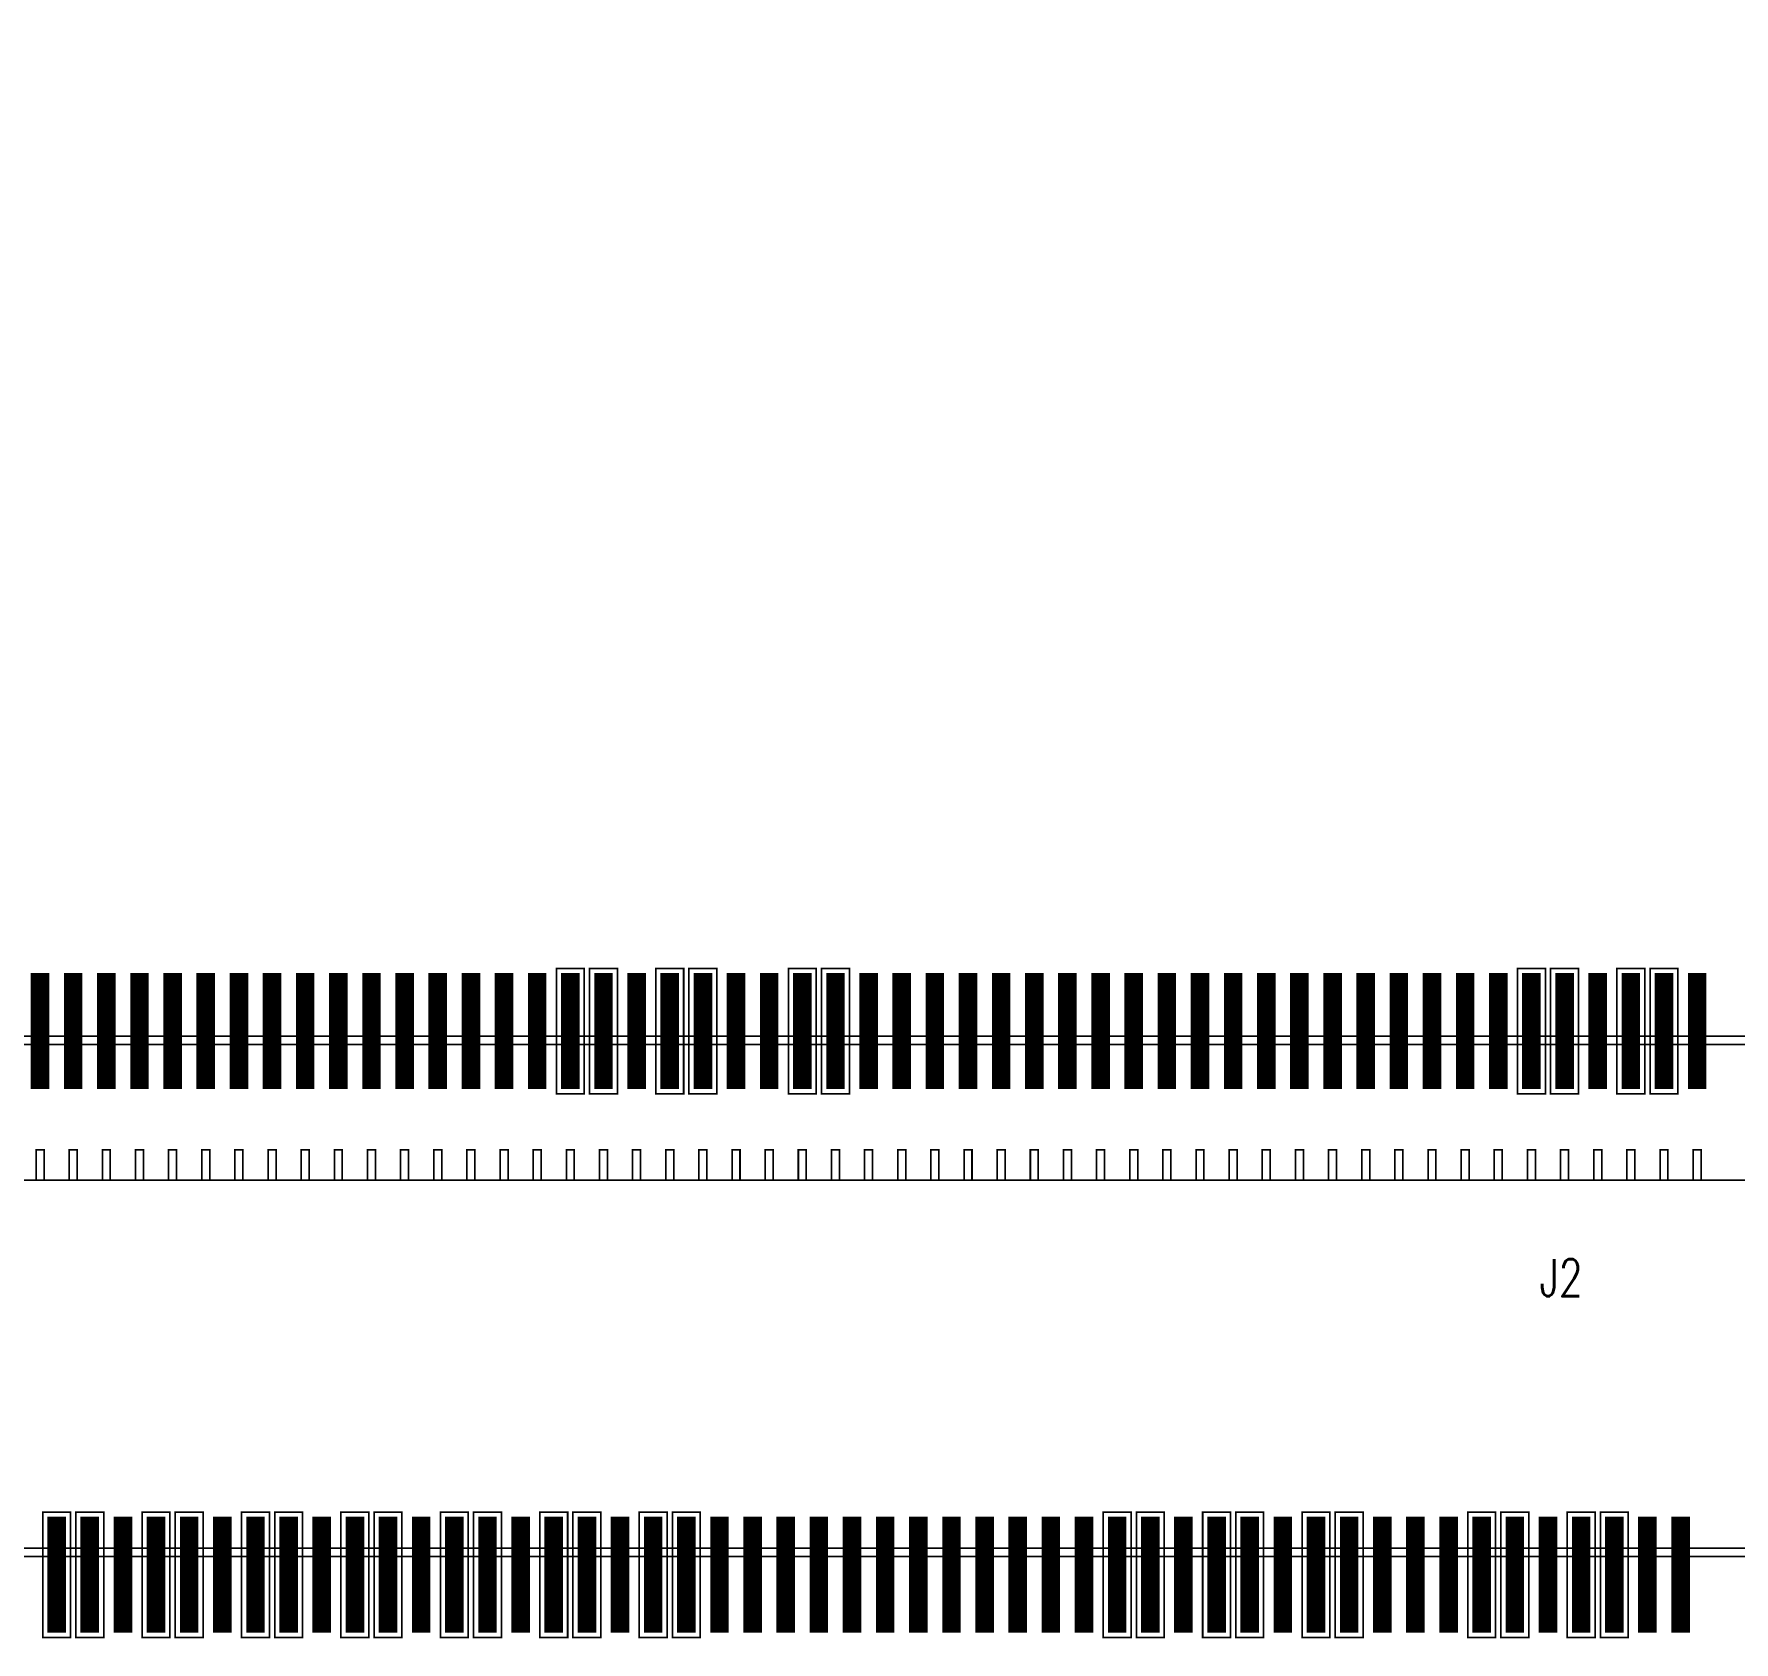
# Model space of a CAD drawing. Extents: x 0 to 100, y -2 to 79.
# Drawn here: x 25.24 to 50.89, y 28.39 to 52.64 of the extents above; entities that cross this region are included whole.
import ezdxf

# ---------------------------------------------------------------- set-up
doc = ezdxf.new("R2010")
doc.units = 0
doc.header["$MEASUREMENT"] = 0
doc.layers.get('0').update_dxf_attribs({"linetype": 'CONTINUOUS'})
for name, color, linetype in [('DRIL_PLTE_THRU_01', 34, 'CONTINUOUS'), ('DRIL_PLTE_THRU_02', 1, 'CONTINUOUS'), ('DRIL_PLTE_THRU_03', 3, 'CONTINUOUS'), ('DRIL_PLTE_THRU_04', 146, 'CONTINUOUS'), ('DRIL_PLTE_THRU_05', 5, 'CONTINUOUS'), ('DRIL_PLTE_THRU_06', 176, 'CONTINUOUS'), ('PADS_BOT', 5, 'CONTINUOUS'), ('PADS_INNER', 43, 'CONTINUOUS'), ('PADS_TOP', 43, 'CONTINUOUS'), ('PART_NAME_26', 2, 'CONTINUOUS'), ('PART_TOP_2DLINE_02', 16, 'CONTINUOUS'), ('PART_TOP_2DLINE_15', 96, 'CONTINUOUS')]:
    doc.layers.add(name, color=color, linetype=linetype)
doc.styles.add('W0$0624986667', font='simplex', dxfattribs={"width": 0.75})

# ---------------------------------------------------------------- blocks, each defined once
blk = doc.blocks.new('SMOOTH_0$0254')
at = {"const_width": 0.0127}
blk.add_lwpolyline([(-0.00635, 0, 1), (0.00635, 0, 1)], format="xyb", close=True, dxfattribs=at)
blk = doc.blocks.new('PART_BODY_TOP_432')
at = {"layer": 'PART_TOP_2DLINE_02', "const_width": 0.0254}
for points in [[(-0.915, 5.145), (-0.915, 3.255), (-1.335, 3.255), (-1.335, 5.145)], [(-0.415, 5.145), (-0.415, 3.255), (-0.835, 3.255), (-0.835, 5.145)], [(0.585, 5.145), (0.585, 3.255), (0.165, 3.255), (0.165, 5.145)], [(1.085, 5.145), (1.085, 3.255), (0.665, 3.255), (0.665, 5.145)], [(3.085, 5.145), (3.085, 3.255), (2.665, 3.255), (2.665, 5.145)], [(3.585, 5.145), (3.585, 3.255), (3.165, 3.255), (3.165, 5.145)], [(4.585, 5.145), (4.585, 3.255), (4.165, 3.255), (4.165, 5.145)], [(5.085, 5.145), (5.085, 3.255), (4.665, 3.255), (4.665, 5.145)], [(6.085, 5.145), (6.085, 3.255), (5.665, 3.255), (5.665, 5.145)], [(6.585, 5.145), (6.585, 3.255), (6.165, 3.255), (6.165, 5.145)], [(13.085, 5.145), (13.085, 3.255), (12.665, 3.255), (12.665, 5.145)], [(13.585, 5.145), (13.585, 3.255), (13.165, 3.255), (13.165, 5.145)], [(14.585, 5.145), (14.585, 3.255), (14.165, 3.255), (14.165, 5.145)], [(15.085, 5.145), (15.085, 3.255), (14.665, 3.255), (14.665, 5.145)], [(16.085, 5.145), (16.085, 3.255), (15.665, 3.255), (15.665, 5.145)], [(16.585, 5.145), (16.585, 3.255), (16.165, 3.255), (16.165, 5.145)], [(17.585, 5.145), (17.585, 3.255), (17.165, 3.255), (17.165, 5.145)], [(18.085, 5.145), (18.085, 3.255), (17.665, 3.255), (17.665, 5.145)], [(19.085, 5.145), (19.085, 3.255), (18.665, 3.255), (18.665, 5.145)], [(19.585, 5.145), (19.585, 3.255), (19.165, 3.255), (19.165, 5.145)], [(20.585, 5.145), (20.585, 3.255), (20.165, 3.255), (20.165, 5.145)], [(21.085, 5.145), (21.085, 3.255), (20.665, 3.255), (20.665, 5.145)], [(22.085, 5.145), (22.085, 3.255), (21.665, 3.255), (21.665, 5.145)], [(22.585, 5.145), (22.585, 3.255), (22.165, 3.255), (22.165, 5.145)], [(-1.665, -3.055), (-1.665, -4.945), (-2.085, -4.945), (-2.085, -3.055)], [(-1.165, -3.055), (-1.165, -4.945), (-1.585, -4.945), (-1.585, -3.055)], [(-0.165, -3.055), (-0.165, -4.945), (-0.585, -4.945), (-0.585, -3.055)], [(0.335, -3.055), (0.335, -4.945), (-0.085, -4.945), (-0.085, -3.055)], [(10.835, -3.055), (10.835, -4.945), (10.415, -4.945), (10.415, -3.055)], [(11.335, -3.055), (11.335, -4.945), (10.915, -4.945), (10.915, -3.055)], [(12.835, -3.055), (12.835, -4.945), (12.415, -4.945), (12.415, -3.055)], [(13.335, -3.055), (13.335, -4.945), (12.915, -4.945), (12.915, -3.055)], [(14.335, -3.055), (14.335, -4.945), (13.915, -4.945), (13.915, -3.055)], [(14.835, -3.055), (14.835, -4.945), (14.415, -4.945), (14.415, -3.055)]]:
    blk.add_lwpolyline(points, close=True, dxfattribs=at)
at = {"layer": 'PART_TOP_2DLINE_15', "const_width": 0.0254}
for points in [[(33.625, 3.925), (-33.375, 3.925)], [(-33.648, -3.925), (33.648, -3.925)], [(-34.95, 0.731), (-34.95, -10.939), (-33.95, -17.999), (-33.5, -17.999), (-33.5, -18.83), (-34, -19.03), (-36, -19.03), (-36, -3.6), (-36.5, -3.6), (-36.5, 5.1), (-33.5, 5.1), (-33.5, 3.8), (33.75, 3.8), (33.75, 5.1), (36.5, 5.1), (36.5, -3.6), (36, -3.6), (36, -19.03), (34.1, -19.03)], [(-2.065, 3.8), (-2.065, 4.48), (-2.185, 4.48), (-2.185, 3.8)], [(-1.565, 3.8), (-1.565, 4.48), (-1.685, 4.48), (-1.685, 3.8)], [(-1.065, 3.8), (-1.065, 4.48), (-1.185, 4.48), (-1.185, 3.8)], [(-0.565, 3.8), (-0.565, 4.48), (-0.685, 4.48), (-0.685, 3.8)], [(-0.065, 3.8), (-0.065, 4.48), (-0.185, 4.48), (-0.185, 3.8)], [(0.435, 3.8), (0.435, 4.48), (0.315, 4.48), (0.315, 3.8)], [(0.935, 3.8), (0.935, 4.48), (0.815, 4.48), (0.815, 3.8)], [(1.435, 3.8), (1.435, 4.48), (1.315, 4.48), (1.315, 3.8)], [(1.935, 3.8), (1.935, 4.48), (1.815, 4.48), (1.815, 3.8)], [(2.435, 3.8), (2.435, 4.48), (2.315, 4.48), (2.315, 3.8)], [(2.935, 3.8), (2.935, 4.48), (2.815, 4.48), (2.815, 3.8)], [(3.435, 3.8), (3.435, 4.48), (3.315, 4.48), (3.315, 3.8)], [(3.935, 3.8), (3.935, 4.48), (3.815, 4.48), (3.815, 3.8)], [(4.435, 3.8), (4.435, 4.48), (4.315, 4.48), (4.315, 3.8)], [(4.935, 3.8), (4.935, 4.48), (4.815, 4.48), (4.815, 3.8)], [(5.435, 3.8), (5.435, 4.48), (5.315, 4.48), (5.315, 3.8)], [(5.935, 3.8), (5.935, 4.48), (5.815, 4.48), (5.815, 3.8)], [(6.435, 3.8), (6.435, 4.48), (6.315, 4.48), (6.315, 3.8)], [(6.935, 3.8), (6.935, 4.48), (6.815, 4.48), (6.815, 3.8)], [(7.435, 3.8), (7.435, 4.48), (7.315, 4.48), (7.315, 3.8)], [(7.935, 3.8), (7.935, 4.48), (7.815, 4.48), (7.815, 3.8)], [(8.435, 3.8), (8.435, 4.48), (8.315, 4.48), (8.315, 3.8)], [(8.935, 3.8), (8.935, 4.48), (8.815, 4.48), (8.815, 3.8)], [(9.435, 3.8), (9.435, 4.48), (9.315, 4.48), (9.315, 3.8)], [(9.935, 3.8), (9.935, 4.48), (9.815, 4.48), (9.815, 3.8)], [(10.435, 3.8), (10.435, 4.48), (10.315, 4.48), (10.315, 3.8)], [(10.935, 3.8), (10.935, 4.48), (10.815, 4.48), (10.815, 3.8)], [(11.435, 3.8), (11.435, 4.48), (11.315, 4.48), (11.315, 3.8)], [(11.935, 3.8), (11.935, 4.48), (11.815, 4.48), (11.815, 3.8)], [(12.435, 3.8), (12.435, 4.48), (12.315, 4.48), (12.315, 3.8)], [(12.935, 3.8), (12.935, 4.48), (12.815, 4.48), (12.815, 3.8)], [(13.435, 3.8), (13.435, 4.48), (13.315, 4.48), (13.315, 3.8)], [(13.935, 3.8), (13.935, 4.48), (13.815, 4.48), (13.815, 3.8)], [(14.435, 3.8), (14.435, 4.48), (14.315, 4.48), (14.315, 3.8)], [(14.935, 3.8), (14.935, 4.48), (14.815, 4.48), (14.815, 3.8)], [(15.435, 3.8), (15.435, 4.48), (15.315, 4.48), (15.315, 3.8)], [(15.935, 3.8), (15.935, 4.48), (15.815, 4.48), (15.815, 3.8)], [(16.435, 3.8), (16.435, 4.48), (16.315, 4.48), (16.315, 3.8)], [(16.935, 3.8), (16.935, 4.48), (16.815, 4.48), (16.815, 3.8)], [(17.435, 3.8), (17.435, 4.48), (17.315, 4.48), (17.315, 3.8)], [(17.935, 3.8), (17.935, 4.48), (17.815, 4.48), (17.815, 3.8)], [(18.435, 3.8), (18.435, 4.48), (18.315, 4.48), (18.315, 3.8)], [(18.935, 3.8), (18.935, 4.48), (18.815, 4.48), (18.815, 3.8)], [(19.435, 3.8), (19.435, 4.48), (19.315, 4.48), (19.315, 3.8)], [(19.935, 3.8), (19.935, 4.48), (19.815, 4.48), (19.815, 3.8)], [(20.435, 3.8), (20.435, 4.48), (20.315, 4.48), (20.315, 3.8)], [(20.935, 3.8), (20.935, 4.48), (20.815, 4.48), (20.815, 3.8)], [(21.435, 3.8), (21.435, 4.48), (21.315, 4.48), (21.315, 3.8)], [(21.935, 3.8), (21.935, 4.48), (21.815, 4.48), (21.815, 3.8)], [(22.435, 3.8), (22.435, 4.48), (22.315, 4.48), (22.315, 3.8)], [(-2.315, -1.75), (-2.315, -2.21), (-2.435, -2.21), (-2.435, -1.75)], [(-1.815, -1.75), (-1.815, -2.21), (-1.935, -2.21), (-1.935, -1.75)], [(-1.315, -1.75), (-1.315, -2.21), (-1.435, -2.21), (-1.435, -1.75)], [(-0.815, -1.75), (-0.815, -2.21), (-0.935, -2.21), (-0.935, -1.75)], [(-0.315, -1.75), (-0.315, -2.21), (-0.435, -2.21), (-0.435, -1.75)], [(0.185, -1.75), (0.185, -2.21), (0.065, -2.21), (0.065, -1.75)], [(0.685, -1.75), (0.685, -2.21), (0.565, -2.21), (0.565, -1.75)], [(1.185, -1.75), (1.185, -2.21), (1.065, -2.21), (1.065, -1.75)], [(1.685, -1.75), (1.685, -2.21), (1.565, -2.21), (1.565, -1.75)], [(2.185, -1.75), (2.185, -2.21), (2.065, -2.21), (2.065, -1.75)], [(2.685, -1.75), (2.685, -2.21), (2.565, -2.21), (2.565, -1.75)], [(3.185, -1.75), (3.185, -2.21), (3.065, -2.21), (3.065, -1.75)], [(3.685, -1.75), (3.685, -2.21), (3.565, -2.21), (3.565, -1.75)], [(4.185, -1.75), (4.185, -2.21), (4.065, -2.21), (4.065, -1.75)], [(4.685, -1.75), (4.685, -2.21), (4.565, -2.21), (4.565, -1.75)], [(5.185, -1.75), (5.185, -2.21), (5.065, -2.21), (5.065, -1.75)], [(5.685, -1.75), (5.685, -2.21), (5.565, -2.21), (5.565, -1.75)], [(6.185, -1.75), (6.185, -2.21), (6.065, -2.21), (6.065, -1.75)], [(6.685, -1.75), (6.685, -2.21), (6.565, -2.21), (6.565, -1.75)], [(7.185, -1.75), (7.185, -2.21), (7.065, -2.21), (7.065, -1.75)], [(7.685, -1.75), (7.685, -2.21), (7.565, -2.21), (7.565, -1.75)], [(8.185, -1.75), (8.185, -2.21), (8.065, -2.21), (8.065, -1.75)], [(8.685, -1.75), (8.685, -2.21), (8.565, -2.21), (8.565, -1.75)], [(9.185, -1.75), (9.185, -2.21), (9.065, -2.21), (9.065, -1.75)], [(9.685, -1.75), (9.685, -2.21), (9.565, -2.21), (9.565, -1.75)], [(10.185, -1.75), (10.185, -2.21), (10.065, -2.21), (10.065, -1.75)], [(10.685, -1.75), (10.685, -2.21), (10.565, -2.21), (10.565, -1.75)], [(11.185, -1.75), (11.185, -2.21), (11.065, -2.21), (11.065, -1.75)], [(11.685, -1.75), (11.685, -2.21), (11.565, -2.21), (11.565, -1.75)], [(12.185, -1.75), (12.185, -2.21), (12.065, -2.21), (12.065, -1.75)], [(12.685, -1.75), (12.685, -2.21), (12.565, -2.21), (12.565, -1.75)], [(13.185, -1.75), (13.185, -2.21), (13.065, -2.21), (13.065, -1.75)], [(13.685, -1.75), (13.685, -2.21), (13.565, -2.21), (13.565, -1.75)], [(14.185, -1.75), (14.185, -2.21), (14.065, -2.21), (14.065, -1.75)], [(14.685, -1.75), (14.685, -2.21), (14.565, -2.21), (14.565, -1.75)], [(15.185, -1.75), (15.185, -2.21), (15.065, -2.21), (15.065, -1.75)], [(15.685, -1.75), (15.685, -2.21), (15.565, -2.21), (15.565, -1.75)], [(16.185, -1.75), (16.185, -2.21), (16.065, -2.21), (16.065, -1.75)], [(16.685, -1.75), (16.685, -2.21), (16.565, -2.21), (16.565, -1.75)], [(17.185, -1.75), (17.185, -2.21), (17.065, -2.21), (17.065, -1.75)], [(17.685, -1.75), (17.685, -2.21), (17.565, -2.21), (17.565, -1.75)], [(18.185, -1.75), (18.185, -2.21), (18.065, -2.21), (18.065, -1.75)], [(18.685, -1.75), (18.685, -2.21), (18.565, -2.21), (18.565, -1.75)], [(19.185, -1.75), (19.185, -2.21), (19.065, -2.21), (19.065, -1.75)], [(19.685, -1.75), (19.685, -2.21), (19.565, -2.21), (19.565, -1.75)], [(20.185, -1.75), (20.185, -2.21), (20.065, -2.21), (20.065, -1.75)], [(20.685, -1.75), (20.685, -2.21), (20.565, -2.21), (20.565, -1.75)], [(21.185, -1.75), (21.185, -2.21), (21.065, -2.21), (21.065, -1.75)], [(21.685, -1.75), (21.685, -2.21), (21.565, -2.21), (21.565, -1.75)], [(22.185, -1.75), (22.185, -2.21), (22.065, -2.21), (22.065, -1.75)], [(22.685, -1.75), (22.685, -2.21), (22.565, -2.21), (22.565, -1.75)], [(34.95, -5.85), (34.177, -5.85), (33.75, -3.8), (-33.75, -3.8), (-34.177, -5.85), (-34.95, -5.85)], [(-2.315, -3.8), (-2.315, -4.29), (-2.435, -4.29), (-2.435, -3.8)], [(-1.815, -3.8), (-1.815, -4.29), (-1.935, -4.29), (-1.935, -3.8)], [(-1.315, -3.8), (-1.315, -4.29), (-1.435, -4.29), (-1.435, -3.8)], [(-0.815, -3.8), (-0.815, -4.29), (-0.935, -4.29), (-0.935, -3.8)], [(-0.315, -3.8), (-0.315, -4.29), (-0.435, -4.29), (-0.435, -3.8)], [(0.185, -3.8), (0.185, -4.29), (0.065, -4.29), (0.065, -3.8)], [(0.685, -3.8), (0.685, -4.29), (0.565, -4.29), (0.565, -3.8)], [(1.185, -3.8), (1.185, -4.29), (1.065, -4.29), (1.065, -3.8)], [(1.685, -3.8), (1.685, -4.29), (1.565, -4.29), (1.565, -3.8)], [(2.185, -3.8), (2.185, -4.29), (2.065, -4.29), (2.065, -3.8)], [(2.685, -3.8), (2.685, -4.29), (2.565, -4.29), (2.565, -3.8)], [(3.185, -3.8), (3.185, -4.29), (3.065, -4.29), (3.065, -3.8)], [(3.685, -3.8), (3.685, -4.29), (3.565, -4.29), (3.565, -3.8)], [(4.185, -3.8), (4.185, -4.29), (4.065, -4.29), (4.065, -3.8)], [(4.685, -3.8), (4.685, -4.29), (4.565, -4.29), (4.565, -3.8)], [(5.185, -3.8), (5.185, -4.29), (5.065, -4.29), (5.065, -3.8)], [(5.685, -3.8), (5.685, -4.29), (5.565, -4.29), (5.565, -3.8)], [(6.185, -3.8), (6.185, -4.29), (6.065, -4.29), (6.065, -3.8)], [(6.685, -3.8), (6.685, -4.29), (6.565, -4.29), (6.565, -3.8)], [(7.185, -3.8), (7.185, -4.29), (7.065, -4.29), (7.065, -3.8)], [(7.685, -3.8), (7.685, -4.29), (7.565, -4.29), (7.565, -3.8)], [(8.185, -3.8), (8.185, -4.29), (8.065, -4.29), (8.065, -3.8)], [(8.685, -3.8), (8.685, -4.29), (8.565, -4.29), (8.565, -3.8)], [(9.185, -3.8), (9.185, -4.29), (9.065, -4.29), (9.065, -3.8)], [(9.685, -3.8), (9.685, -4.29), (9.565, -4.29), (9.565, -3.8)], [(10.185, -3.8), (10.185, -4.29), (10.065, -4.29), (10.065, -3.8)], [(10.685, -3.8), (10.685, -4.29), (10.565, -4.29), (10.565, -3.8)], [(11.185, -3.8), (11.185, -4.29), (11.065, -4.29), (11.065, -3.8)], [(11.685, -3.8), (11.685, -4.29), (11.565, -4.29), (11.565, -3.8)], [(12.185, -3.8), (12.185, -4.29), (12.065, -4.29), (12.065, -3.8)], [(12.685, -3.8), (12.685, -4.29), (12.565, -4.29), (12.565, -3.8)], [(13.185, -3.8), (13.185, -4.29), (13.065, -4.29), (13.065, -3.8)], [(13.685, -3.8), (13.685, -4.29), (13.565, -4.29), (13.565, -3.8)], [(14.185, -3.8), (14.185, -4.29), (14.065, -4.29), (14.065, -3.8)], [(14.685, -3.8), (14.685, -4.29), (14.565, -4.29), (14.565, -3.8)], [(15.185, -3.8), (15.185, -4.29), (15.065, -4.29), (15.065, -3.8)], [(15.685, -3.8), (15.685, -4.29), (15.565, -4.29), (15.565, -3.8)], [(16.185, -3.8), (16.185, -4.29), (16.065, -4.29), (16.065, -3.8)], [(16.685, -3.8), (16.685, -4.29), (16.565, -4.29), (16.565, -3.8)], [(17.185, -3.8), (17.185, -4.29), (17.065, -4.29), (17.065, -3.8)], [(17.685, -3.8), (17.685, -4.29), (17.565, -4.29), (17.565, -3.8)], [(18.185, -3.8), (18.185, -4.29), (18.065, -4.29), (18.065, -3.8)], [(18.685, -3.8), (18.685, -4.29), (18.565, -4.29), (18.565, -3.8)], [(19.185, -3.8), (19.185, -4.29), (19.065, -4.29), (19.065, -3.8)], [(19.685, -3.8), (19.685, -4.29), (19.565, -4.29), (19.565, -3.8)], [(20.185, -3.8), (20.185, -4.29), (20.065, -4.29), (20.065, -3.8)], [(20.685, -3.8), (20.685, -4.29), (20.565, -4.29), (20.565, -3.8)], [(21.185, -3.8), (21.185, -4.29), (21.065, -4.29), (21.065, -3.8)], [(21.685, -3.8), (21.685, -4.29), (21.565, -4.29), (21.565, -3.8)], [(22.185, -3.8), (22.185, -4.29), (22.065, -4.29), (22.065, -3.8)], [(22.685, -3.8), (22.685, -4.29), (22.565, -4.29), (22.565, -3.8)]]:
    blk.add_lwpolyline(points, dxfattribs=at)
blk.add_lwpolyline([(34.95, -1.846, -0.061163), (35.01, -1.361), (35.14, -0.839, 0.061163), (35.2, -0.354), (35.2, 0.15, 0.414214), (34.4, 0.95), (33.75, 0.95), (33.75, -1.75), (-33.5, -1.75), (-33.5, 0.95), (-34.4, 0.95, 0.414214), (-35.2, 0.15), (-35.2, -0.354, 0.061163), (-35.14, -0.839), (-35.01, -1.361, -0.061163), (-34.95, -1.846)], format="xyb", dxfattribs=at)
at = {"layer": 'PART_TOP_2DLINE_02'}
for p in [(-1.335, 5.145), (-0.915, 5.145), (-0.835, 5.145), (-0.415, 5.145), (0.165, 5.145), (0.585, 5.145), (0.665, 5.145), (1.085, 5.145), (2.665, 5.145), (3.085, 5.145), (3.165, 5.145), (3.585, 5.145), (4.165, 5.145), (4.585, 5.145), (4.665, 5.145), (5.085, 5.145), (5.665, 5.145), (6.085, 5.145), (6.165, 5.145), (6.585, 5.145), (12.665, 5.145), (13.085, 5.145), (13.165, 5.145), (13.585, 5.145), (14.165, 5.145), (14.585, 5.145), (14.665, 5.145), (15.085, 5.145), (15.665, 5.145), (16.085, 5.145), (16.165, 5.145), (16.585, 5.145), (17.165, 5.145), (17.585, 5.145), (17.665, 5.145), (18.085, 5.145), (18.665, 5.145), (19.085, 5.145), (19.165, 5.145), (19.585, 5.145), (20.165, 5.145), (20.585, 5.145), (20.665, 5.145), (21.085, 5.145), (21.665, 5.145), (22.085, 5.145), (22.165, 5.145), (22.585, 5.145), (-1.335, 3.255), (-0.915, 3.255), (-0.835, 3.255), (-0.415, 3.255), (0.165, 3.255), (0.585, 3.255), (0.665, 3.255), (1.085, 3.255), (2.665, 3.255), (3.085, 3.255), (3.165, 3.255), (3.585, 3.255), (4.165, 3.255), (4.585, 3.255), (4.665, 3.255), (5.085, 3.255), (5.665, 3.255), (6.085, 3.255), (6.165, 3.255), (6.585, 3.255), (12.665, 3.255), (13.085, 3.255), (13.165, 3.255), (13.585, 3.255), (14.165, 3.255), (14.585, 3.255), (14.665, 3.255), (15.085, 3.255), (15.665, 3.255), (16.085, 3.255), (16.165, 3.255), (16.585, 3.255), (17.165, 3.255), (17.585, 3.255), (17.665, 3.255), (18.085, 3.255), (18.665, 3.255), (19.085, 3.255), (19.165, 3.255), (19.585, 3.255), (20.165, 3.255), (20.585, 3.255), (20.665, 3.255), (21.085, 3.255), (21.665, 3.255), (22.085, 3.255), (22.165, 3.255), (22.585, 3.255), (-2.085, -3.055), (-1.665, -3.055), (-1.585, -3.055), (-1.165, -3.055), (-0.585, -3.055), (-0.165, -3.055), (-0.085, -3.055), (0.335, -3.055), (10.415, -3.055), (10.835, -3.055), (10.915, -3.055), (11.335, -3.055), (12.415, -3.055), (12.835, -3.055), (12.915, -3.055), (13.335, -3.055), (13.915, -3.055), (14.335, -3.055), (14.415, -3.055), (14.835, -3.055), (-2.085, -4.945), (-1.665, -4.945), (-1.585, -4.945), (-1.165, -4.945), (-0.585, -4.945), (-0.165, -4.945), (-0.085, -4.945), (0.335, -4.945), (10.415, -4.945), (10.835, -4.945), (10.915, -4.945), (11.335, -4.945), (12.415, -4.945), (12.835, -4.945), (12.915, -4.945), (13.335, -4.945), (13.915, -4.945), (14.335, -4.945), (14.415, -4.945), (14.835, -4.945)]:
    blk.add_blockref('SMOOTH_0$0254', p, dxfattribs=at)
at = {"layer": 'PART_TOP_2DLINE_15'}
for p in [(-2.185, 4.48), (-2.065, 4.48), (-1.685, 4.48), (-1.565, 4.48), (-1.185, 4.48), (-1.065, 4.48), (-0.685, 4.48), (-0.565, 4.48), (-0.185, 4.48), (-0.065, 4.48), (0.315, 4.48), (0.435, 4.48), (0.815, 4.48), (0.935, 4.48), (1.315, 4.48), (1.435, 4.48), (1.815, 4.48), (1.935, 4.48), (2.315, 4.48), (2.435, 4.48), (2.815, 4.48), (2.935, 4.48), (3.315, 4.48), (3.435, 4.48), (3.815, 4.48), (3.935, 4.48), (4.315, 4.48), (4.435, 4.48), (4.815, 4.48), (4.935, 4.48), (5.315, 4.48), (5.435, 4.48), (5.815, 4.48), (5.935, 4.48), (6.315, 4.48), (6.435, 4.48), (6.815, 4.48), (6.935, 4.48), (7.315, 4.48), (7.435, 4.48), (7.815, 4.48), (7.935, 4.48), (8.315, 4.48), (8.435, 4.48), (8.815, 4.48), (8.935, 4.48), (9.315, 4.48), (9.435, 4.48), (9.815, 4.48), (9.935, 4.48), (10.315, 4.48), (10.435, 4.48), (10.815, 4.48), (10.935, 4.48), (11.315, 4.48), (11.435, 4.48), (11.815, 4.48), (11.935, 4.48), (12.315, 4.48), (12.435, 4.48), (12.815, 4.48), (12.935, 4.48), (13.315, 4.48), (13.435, 4.48), (13.815, 4.48), (13.935, 4.48), (14.315, 4.48), (14.435, 4.48), (14.815, 4.48), (14.935, 4.48), (15.315, 4.48), (15.435, 4.48), (15.815, 4.48), (15.935, 4.48), (16.315, 4.48), (16.435, 4.48), (16.815, 4.48), (16.935, 4.48), (17.315, 4.48), (17.435, 4.48), (17.815, 4.48), (17.935, 4.48), (18.315, 4.48), (18.435, 4.48), (18.815, 4.48), (18.935, 4.48), (19.315, 4.48), (19.435, 4.48), (19.815, 4.48), (19.935, 4.48), (20.315, 4.48), (20.435, 4.48), (20.815, 4.48), (20.935, 4.48), (21.315, 4.48), (21.435, 4.48), (21.815, 4.48), (21.935, 4.48), (22.315, 4.48), (22.435, 4.48), (-2.185, 3.8), (-2.065, 3.8), (-1.685, 3.8), (-1.565, 3.8), (-1.185, 3.8), (-1.065, 3.8), (-0.685, 3.8), (-0.565, 3.8), (-0.185, 3.8), (-0.065, 3.8), (0.315, 3.8), (0.435, 3.8), (0.815, 3.8), (0.935, 3.8), (1.315, 3.8), (1.435, 3.8), (1.815, 3.8), (1.935, 3.8), (2.315, 3.8), (2.435, 3.8), (2.815, 3.8), (2.935, 3.8), (3.315, 3.8), (3.435, 3.8), (3.815, 3.8), (3.935, 3.8), (4.315, 3.8), (4.435, 3.8), (4.815, 3.8), (4.935, 3.8), (5.315, 3.8), (5.435, 3.8), (5.815, 3.8), (5.935, 3.8), (6.315, 3.8), (6.435, 3.8), (6.815, 3.8), (6.935, 3.8), (7.315, 3.8), (7.435, 3.8), (7.815, 3.8), (7.935, 3.8), (8.315, 3.8), (8.435, 3.8), (8.815, 3.8), (8.935, 3.8), (9.315, 3.8), (9.435, 3.8), (9.815, 3.8), (9.935, 3.8), (10.315, 3.8), (10.435, 3.8), (10.815, 3.8), (10.935, 3.8), (11.315, 3.8), (11.435, 3.8), (11.815, 3.8), (11.935, 3.8), (12.315, 3.8), (12.435, 3.8), (12.815, 3.8), (12.935, 3.8), (13.315, 3.8), (13.435, 3.8), (13.815, 3.8), (13.935, 3.8), (14.315, 3.8), (14.435, 3.8), (14.815, 3.8), (14.935, 3.8), (15.315, 3.8), (15.435, 3.8), (15.815, 3.8), (15.935, 3.8), (16.315, 3.8), (16.435, 3.8), (16.815, 3.8), (16.935, 3.8), (17.315, 3.8), (17.435, 3.8), (17.815, 3.8), (17.935, 3.8), (18.315, 3.8), (18.435, 3.8), (18.815, 3.8), (18.935, 3.8), (19.315, 3.8), (19.435, 3.8), (19.815, 3.8), (19.935, 3.8), (20.315, 3.8), (20.435, 3.8), (20.815, 3.8), (20.935, 3.8), (21.315, 3.8), (21.435, 3.8), (21.815, 3.8), (21.935, 3.8), (22.315, 3.8), (22.435, 3.8), (-2.435, -1.75), (-2.315, -1.75), (-1.935, -1.75), (-1.815, -1.75), (-1.435, -1.75), (-1.315, -1.75), (-0.935, -1.75), (-0.815, -1.75), (-0.435, -1.75), (-0.315, -1.75), (0.065, -1.75), (0.185, -1.75), (0.565, -1.75), (0.685, -1.75), (1.065, -1.75), (1.185, -1.75), (1.565, -1.75), (1.685, -1.75), (2.065, -1.75), (2.185, -1.75), (2.565, -1.75), (2.685, -1.75), (3.065, -1.75), (3.185, -1.75), (3.565, -1.75), (3.685, -1.75), (4.065, -1.75), (4.185, -1.75), (4.565, -1.75), (4.685, -1.75), (5.065, -1.75), (5.185, -1.75), (5.565, -1.75), (5.685, -1.75), (6.065, -1.75), (6.185, -1.75), (6.565, -1.75), (6.685, -1.75), (7.065, -1.75), (7.185, -1.75), (7.565, -1.75), (7.685, -1.75), (8.065, -1.75), (8.185, -1.75), (8.565, -1.75), (8.685, -1.75), (9.065, -1.75), (9.185, -1.75), (9.565, -1.75), (9.685, -1.75), (10.065, -1.75), (10.185, -1.75), (10.565, -1.75), (10.685, -1.75), (11.065, -1.75), (11.185, -1.75), (11.565, -1.75), (11.685, -1.75), (12.065, -1.75), (12.185, -1.75), (12.565, -1.75), (12.685, -1.75), (13.065, -1.75), (13.185, -1.75), (13.565, -1.75), (13.685, -1.75), (14.065, -1.75), (14.185, -1.75), (14.565, -1.75), (14.685, -1.75), (15.065, -1.75), (15.185, -1.75), (15.565, -1.75), (15.685, -1.75), (16.065, -1.75), (16.185, -1.75), (16.565, -1.75), (16.685, -1.75), (17.065, -1.75), (17.185, -1.75), (17.565, -1.75), (17.685, -1.75), (18.065, -1.75), (18.185, -1.75), (18.565, -1.75), (18.685, -1.75), (19.065, -1.75), (19.185, -1.75), (19.565, -1.75), (19.685, -1.75), (20.065, -1.75), (20.185, -1.75), (20.565, -1.75), (20.685, -1.75), (21.065, -1.75), (21.185, -1.75), (21.565, -1.75), (21.685, -1.75), (22.065, -1.75), (22.185, -1.75), (22.565, -1.75), (22.685, -1.75), (-2.435, -2.21), (-2.315, -2.21), (-1.935, -2.21), (-1.815, -2.21), (-1.435, -2.21), (-1.315, -2.21), (-0.935, -2.21), (-0.815, -2.21), (-0.435, -2.21), (-0.315, -2.21), (0.065, -2.21), (0.185, -2.21), (0.565, -2.21), (0.685, -2.21), (1.065, -2.21), (1.185, -2.21), (1.565, -2.21), (1.685, -2.21), (2.065, -2.21), (2.185, -2.21), (2.565, -2.21), (2.685, -2.21), (3.065, -2.21), (3.185, -2.21), (3.565, -2.21), (3.685, -2.21), (4.065, -2.21), (4.185, -2.21), (4.565, -2.21), (4.685, -2.21), (5.065, -2.21), (5.185, -2.21), (5.565, -2.21), (5.685, -2.21), (6.065, -2.21), (6.185, -2.21), (6.565, -2.21), (6.685, -2.21), (7.065, -2.21), (7.185, -2.21), (7.565, -2.21), (7.685, -2.21), (8.065, -2.21), (8.185, -2.21), (8.565, -2.21), (8.685, -2.21), (9.065, -2.21), (9.185, -2.21), (9.565, -2.21), (9.685, -2.21), (10.065, -2.21), (10.185, -2.21), (10.565, -2.21), (10.685, -2.21), (11.065, -2.21), (11.185, -2.21), (11.565, -2.21), (11.685, -2.21), (12.065, -2.21), (12.185, -2.21), (12.565, -2.21), (12.685, -2.21), (13.065, -2.21), (13.185, -2.21), (13.565, -2.21), (13.685, -2.21), (14.065, -2.21), (14.185, -2.21), (14.565, -2.21), (14.685, -2.21), (15.065, -2.21), (15.185, -2.21), (15.565, -2.21), (15.685, -2.21), (16.065, -2.21), (16.185, -2.21), (16.565, -2.21), (16.685, -2.21), (17.065, -2.21), (17.185, -2.21), (17.565, -2.21), (17.685, -2.21), (18.065, -2.21), (18.185, -2.21), (18.565, -2.21), (18.685, -2.21), (19.065, -2.21), (19.185, -2.21), (19.565, -2.21), (19.685, -2.21), (20.065, -2.21), (20.185, -2.21), (20.565, -2.21), (20.685, -2.21), (21.065, -2.21), (21.185, -2.21), (21.565, -2.21), (21.685, -2.21), (22.065, -2.21), (22.185, -2.21), (22.565, -2.21), (22.685, -2.21), (-2.435, -3.8), (-2.315, -3.8), (-1.935, -3.8), (-1.815, -3.8), (-1.435, -3.8), (-1.315, -3.8), (-0.935, -3.8), (-0.815, -3.8), (-0.435, -3.8), (-0.315, -3.8), (0.065, -3.8), (0.185, -3.8), (0.565, -3.8), (0.685, -3.8), (1.065, -3.8), (1.185, -3.8), (1.565, -3.8), (1.685, -3.8), (2.065, -3.8), (2.185, -3.8), (2.565, -3.8), (2.685, -3.8), (3.065, -3.8), (3.185, -3.8), (3.565, -3.8), (3.685, -3.8), (4.065, -3.8), (4.185, -3.8), (4.565, -3.8), (4.685, -3.8), (5.065, -3.8), (5.185, -3.8), (5.565, -3.8), (5.685, -3.8), (6.065, -3.8), (6.185, -3.8), (6.565, -3.8), (6.685, -3.8), (7.065, -3.8), (7.185, -3.8), (7.565, -3.8), (7.685, -3.8), (8.065, -3.8), (8.185, -3.8), (8.565, -3.8), (8.685, -3.8), (9.065, -3.8), (9.185, -3.8), (9.565, -3.8), (9.685, -3.8), (10.065, -3.8), (10.185, -3.8), (10.565, -3.8), (10.685, -3.8), (11.065, -3.8), (11.185, -3.8), (11.565, -3.8), (11.685, -3.8), (12.065, -3.8), (12.185, -3.8), (12.565, -3.8), (12.685, -3.8), (13.065, -3.8), (13.185, -3.8), (13.565, -3.8), (13.685, -3.8), (14.065, -3.8), (14.185, -3.8), (14.565, -3.8), (14.685, -3.8), (15.065, -3.8), (15.185, -3.8), (15.565, -3.8), (15.685, -3.8), (16.065, -3.8), (16.185, -3.8), (16.565, -3.8), (16.685, -3.8), (17.065, -3.8), (17.185, -3.8), (17.565, -3.8), (17.685, -3.8), (18.065, -3.8), (18.185, -3.8), (18.565, -3.8), (18.685, -3.8), (19.065, -3.8), (19.185, -3.8), (19.565, -3.8), (19.685, -3.8), (20.065, -3.8), (20.185, -3.8), (20.565, -3.8), (20.685, -3.8), (21.065, -3.8), (21.185, -3.8), (21.565, -3.8), (21.685, -3.8), (22.065, -3.8), (22.185, -3.8), (22.565, -3.8), (22.685, -3.8), (-2.435, -4.29), (-2.315, -4.29), (-1.935, -4.29), (-1.815, -4.29), (-1.435, -4.29), (-1.315, -4.29), (-0.935, -4.29), (-0.815, -4.29), (-0.435, -4.29), (-0.315, -4.29), (0.065, -4.29), (0.185, -4.29), (0.565, -4.29), (0.685, -4.29), (1.065, -4.29), (1.185, -4.29), (1.565, -4.29), (1.685, -4.29), (2.065, -4.29), (2.185, -4.29), (2.565, -4.29), (2.685, -4.29), (3.065, -4.29), (3.185, -4.29), (3.565, -4.29), (3.685, -4.29), (4.065, -4.29), (4.185, -4.29), (4.565, -4.29), (4.685, -4.29), (5.065, -4.29), (5.185, -4.29), (5.565, -4.29), (5.685, -4.29), (6.065, -4.29), (6.185, -4.29), (6.565, -4.29), (6.685, -4.29), (7.065, -4.29), (7.185, -4.29), (7.565, -4.29), (7.685, -4.29), (8.065, -4.29), (8.185, -4.29), (8.565, -4.29), (8.685, -4.29), (9.065, -4.29), (9.185, -4.29), (9.565, -4.29), (9.685, -4.29), (10.065, -4.29), (10.185, -4.29), (10.565, -4.29), (10.685, -4.29), (11.065, -4.29), (11.185, -4.29), (11.565, -4.29), (11.685, -4.29), (12.065, -4.29), (12.185, -4.29), (12.565, -4.29), (12.685, -4.29), (13.065, -4.29), (13.185, -4.29), (13.565, -4.29), (13.685, -4.29), (14.065, -4.29), (14.185, -4.29), (14.565, -4.29), (14.685, -4.29), (15.065, -4.29), (15.185, -4.29), (15.565, -4.29), (15.685, -4.29), (16.065, -4.29), (16.185, -4.29), (16.565, -4.29), (16.685, -4.29), (17.065, -4.29), (17.185, -4.29), (17.565, -4.29), (17.685, -4.29), (18.065, -4.29), (18.185, -4.29), (18.565, -4.29), (18.685, -4.29), (19.065, -4.29), (19.185, -4.29), (19.565, -4.29), (19.685, -4.29), (20.065, -4.29), (20.185, -4.29), (20.565, -4.29), (20.685, -4.29), (21.065, -4.29), (21.185, -4.29), (21.565, -4.29), (21.685, -4.29), (22.065, -4.29), (22.185, -4.29), (22.565, -4.29), (22.685, -4.29)]:
    blk.add_blockref('SMOOTH_0$0254', p, dxfattribs=at)
blk = doc.blocks.new('DRIL_HOLE_0')
blk.add_lwpolyline([(0, 0, 1), (0, 0, 1)], format="xyb", close=True)
blk = doc.blocks.new('PAD_0')
blk.add_lwpolyline([(0, 0, 1), (0, 0, 1)], format="xyb", close=True)
blk = doc.blocks.new('PAD_44')
at = {"const_width": 0.28}
blk.add_lwpolyline([(-0.875, 0), (0.875, 0)], dxfattribs=at)
blk = doc.blocks.new('STK_TOP_72')
at = {"layer": 'DRIL_PLTE_THRU_01'}
blk.add_blockref('DRIL_HOLE_0', (0, 0), dxfattribs=at)
at = {"layer": 'DRIL_PLTE_THRU_02'}
blk.add_blockref('DRIL_HOLE_0', (0, 0), dxfattribs=at)
at = {"layer": 'DRIL_PLTE_THRU_03'}
blk.add_blockref('DRIL_HOLE_0', (0, 0), dxfattribs=at)
at = {"layer": 'DRIL_PLTE_THRU_04'}
blk.add_blockref('DRIL_HOLE_0', (0, 0), dxfattribs=at)
at = {"layer": 'DRIL_PLTE_THRU_05'}
blk.add_blockref('DRIL_HOLE_0', (0, 0), dxfattribs=at)
at = {"layer": 'DRIL_PLTE_THRU_06'}
blk.add_blockref('DRIL_HOLE_0', (0, 0), dxfattribs=at)
at = {"layer": 'PADS_BOT'}
blk.add_blockref('PAD_0', (0, 0), dxfattribs=at)
at = {"layer": 'PADS_INNER'}
blk.add_blockref('PAD_0', (0, 0), dxfattribs=at)
at = {"layer": 'PADS_TOP', "rotation": 90}
blk.add_blockref('PAD_44', (0, 0), dxfattribs=at)
blk = doc.blocks.new('SYM_TOP_34')
for name, p in [('PART_BODY_TOP_432', (0, 0)), ('STK_TOP_72', (-2.125, 4.2)), ('STK_TOP_72', (-1.625, 4.2)), ('STK_TOP_72', (-1.125, 4.2)), ('STK_TOP_72', (-0.625, 4.2)), ('STK_TOP_72', (-0.125, 4.2)), ('STK_TOP_72', (0.375, 4.2)), ('STK_TOP_72', (0.875, 4.2)), ('STK_TOP_72', (1.375, 4.2)), ('STK_TOP_72', (1.875, 4.2)), ('STK_TOP_72', (2.375, 4.2)), ('STK_TOP_72', (2.875, 4.2)), ('STK_TOP_72', (3.375, 4.2)), ('STK_TOP_72', (3.875, 4.2)), ('STK_TOP_72', (4.375, 4.2)), ('STK_TOP_72', (4.875, 4.2)), ('STK_TOP_72', (5.375, 4.2)), ('STK_TOP_72', (5.875, 4.2)), ('STK_TOP_72', (6.375, 4.2)), ('STK_TOP_72', (6.875, 4.2)), ('STK_TOP_72', (7.375, 4.2)), ('STK_TOP_72', (7.875, 4.2)), ('STK_TOP_72', (8.375, 4.2)), ('STK_TOP_72', (8.875, 4.2)), ('STK_TOP_72', (9.375, 4.2)), ('STK_TOP_72', (9.875, 4.2)), ('STK_TOP_72', (10.375, 4.2)), ('STK_TOP_72', (10.875, 4.2)), ('STK_TOP_72', (11.375, 4.2)), ('STK_TOP_72', (11.875, 4.2)), ('STK_TOP_72', (12.375, 4.2)), ('STK_TOP_72', (12.875, 4.2)), ('STK_TOP_72', (13.375, 4.2)), ('STK_TOP_72', (13.875, 4.2)), ('STK_TOP_72', (14.375, 4.2)), ('STK_TOP_72', (14.875, 4.2)), ('STK_TOP_72', (15.375, 4.2)), ('STK_TOP_72', (15.875, 4.2)), ('STK_TOP_72', (16.375, 4.2)), ('STK_TOP_72', (16.875, 4.2)), ('STK_TOP_72', (17.375, 4.2)), ('STK_TOP_72', (17.875, 4.2)), ('STK_TOP_72', (18.375, 4.2)), ('STK_TOP_72', (18.875, 4.2)), ('STK_TOP_72', (19.375, 4.2)), ('STK_TOP_72', (19.875, 4.2)), ('STK_TOP_72', (20.375, 4.2)), ('STK_TOP_72', (20.875, 4.2)), ('STK_TOP_72', (21.375, 4.2)), ('STK_TOP_72', (21.875, 4.2)), ('STK_TOP_72', (22.375, 4.2)), ('STK_TOP_72', (-2.375, -4)), ('STK_TOP_72', (-1.875, -4)), ('STK_TOP_72', (-1.375, -4)), ('STK_TOP_72', (-0.875, -4)), ('STK_TOP_72', (-0.375, -4)), ('STK_TOP_72', (0.125, -4)), ('STK_TOP_72', (0.625, -4)), ('STK_TOP_72', (1.125, -4)), ('STK_TOP_72', (1.625, -4)), ('STK_TOP_72', (2.125, -4)), ('STK_TOP_72', (2.625, -4)), ('STK_TOP_72', (3.125, -4)), ('STK_TOP_72', (3.625, -4)), ('STK_TOP_72', (4.125, -4)), ('STK_TOP_72', (4.625, -4)), ('STK_TOP_72', (5.125, -4)), ('STK_TOP_72', (5.625, -4)), ('STK_TOP_72', (6.125, -4)), ('STK_TOP_72', (6.625, -4)), ('STK_TOP_72', (7.125, -4)), ('STK_TOP_72', (7.625, -4)), ('STK_TOP_72', (8.125, -4)), ('STK_TOP_72', (8.625, -4)), ('STK_TOP_72', (9.125, -4)), ('STK_TOP_72', (9.625, -4)), ('STK_TOP_72', (10.125, -4)), ('STK_TOP_72', (10.625, -4)), ('STK_TOP_72', (11.125, -4)), ('STK_TOP_72', (11.625, -4)), ('STK_TOP_72', (12.125, -4)), ('STK_TOP_72', (12.625, -4)), ('STK_TOP_72', (13.125, -4)), ('STK_TOP_72', (13.625, -4)), ('STK_TOP_72', (14.125, -4)), ('STK_TOP_72', (14.625, -4)), ('STK_TOP_72', (15.125, -4)), ('STK_TOP_72', (15.625, -4)), ('STK_TOP_72', (16.125, -4)), ('STK_TOP_72', (16.625, -4)), ('STK_TOP_72', (17.125, -4)), ('STK_TOP_72', (17.625, -4)), ('STK_TOP_72', (18.125, -4)), ('STK_TOP_72', (18.625, -4)), ('STK_TOP_72', (19.125, -4)), ('STK_TOP_72', (19.625, -4)), ('STK_TOP_72', (20.125, -4)), ('STK_TOP_72', (20.625, -4)), ('STK_TOP_72', (21.125, -4)), ('STK_TOP_72', (21.625, -4)), ('STK_TOP_72', (22.125, -4)), ('STK_TOP_72', (22.625, -4))]:
    blk.add_blockref(name, p)
blk = doc.blocks.new('PART_TOP_119')
blk.add_blockref('SYM_TOP_34', (0, 0))
at = {"layer": 'PART_NAME_26', "style": 'W0$0624986667', "width": 0.75}
blk.add_text('J2', height=0.56, rotation=180, dxfattribs=at).set_placement((0, 0))

msp = doc.modelspace()

# ---------------------------------------------------------------- block references
at = {"rotation": 180}
msp.add_blockref('PART_TOP_119', (47.96, 33.602), dxfattribs=at)

doc.saveas('drawing.dxf')
